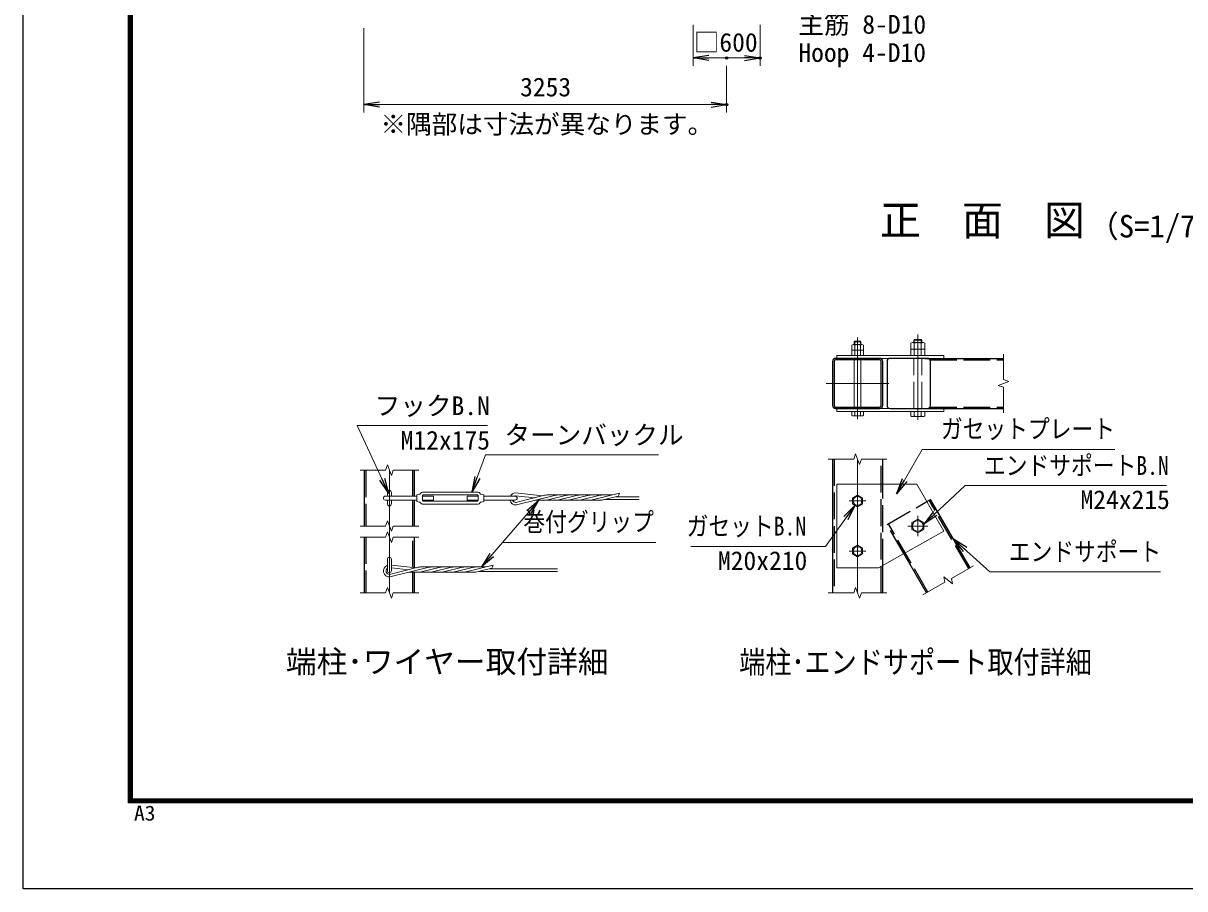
# Model space of a CAD drawing. Units: millimetres, scale not verified. Extents: x -14700 to 14700, y -10395 to 10395.
# Drawn here: x -14700 to -4282, y -10395 to -2631 of the extents above; entities that cross this region are included whole.
import ezdxf
from ezdxf.enums import TextEntityAlignment as Align

# ---------------------------------------------------------------- set-up
doc = ezdxf.new("R2010")
doc.units = ezdxf.units.MM
doc.header["$LTSCALE"] = 40
doc.header["$PDMODE"] = 32
doc.header["$PDSIZE"] = 20
doc.linetypes.add('DASHED', pattern=[7.5, 6, -1.5])
doc.linetypes.add('USER1', pattern=[50.8, 31.75, -6.35, 6.35, -6.35])
for name, color, linetype, lineweight in [('0-0_D-TTL-TXT', 7, 'Continuous', 13), ('0-1_D-STR1', 1, 'Continuous', 25), ('0-2_D-BMK', 2, 'USER1', 13), ('0-3_D-STR3', 3, 'Continuous', 13), ('0-5_D-STR-DIM', 7, 'Continuous', 13), ('0-8_D-STR-TXT', 7, 'Continuous', 13), ('0-C_D-TTL', 7, 'Continuous', 25)]:
    doc.layers.add(name, color=color, linetype=linetype, lineweight=lineweight)
doc.layers.add('0-6_0', color=7, linetype='Continuous')
doc.layers.add('0-7_Defpoints', color=8, linetype='Continuous')
doc.styles.add('ＭＳ ゴシック', font='')
doc.styles.get('ＭＳ ゴシック').set_extended_font_data('MS Gothic')

# ---------------------------------------------------------------- blocks, each defined once
blk = doc.blocks.new('_Open')
at = {"layer": '0-6_0'}
blk.add_line((-40, 6.67), (0, 0), dxfattribs=at)
blk.add_lwpolyline([(-40, -6.67), (0, 0), (-40, 0)], dxfattribs=at)

msp = doc.modelspace()

# ---------------------------------------------------------------- linework, layer by layer
at = {"layer": '0-1_D-STR1'}
for p, q in [((-7441.58, -5664.43), (-7441.58, -6060.43)), ((-7428.08, -5664.43), (-7428.08, -6060.43)), ((-7018.58, -5637.43), (-7414.58, -5637.43)), ((-7018.58, -5650.93), (-7414.58, -5650.93)), ((-7005.08, -6060.43), (-7005.08, -5664.43)), ((-6991.58, -6060.43), (-6991.58, -5664.43)), ((-6952.29, -5664.43), (-6952.29, -6060.43)), ((-6589.57, -5637.43), (-6925.29, -5637.43)), ((-6613.01, -5637.43), (-5907.73, -5637.43)), ((-6562.57, -6060.43), (-6562.57, -5664.43)), ((-7414.58, -6073.93), (-7018.58, -6073.93)), ((-7414.58, -6087.43), (-7018.58, -6087.43)), ((-6925.29, -6087.43), (-6589.57, -6087.43)), ((-6613.01, -6087.43), (-5907.73, -6087.43)), ((-7441.58, -6541.09), (-7441.58, -7741.09)), ((-6991.58, -6766.09), (-6991.58, -6541.09)), ((-11640.68, -6641.09), (-11640.68, -7141.09)), ((-11190.68, -6873.09), (-11190.68, -6641.09)), ((-11190.68, -7141.09), (-11190.68, -6909.09)), ((-6595.51, -6921.08), (-6562.57, -6902.06)), ((-6208.07, -7516.09), (-6562.57, -6902.06)), ((-11640.68, -7241.09), (-11640.68, -7741.09)), ((-11190.68, -7514.28), (-11190.68, -7241.09)), ((-6597.78, -7741.09), (-6801.73, -7387.84)), ((-6991.58, -7741.09), (-6991.58, -7494.93)), ((-11190.68, -7741.09), (-11190.68, -7556.08))]:
    msp.add_line(p, q, dxfattribs=at)
at = {"layer": '0-1_D-STR1', "linetype": 'DASHED'}
for p, q in [((-6566.19, -5650.93), (-5907.73, -5650.93)), ((-6566.19, -6073.93), (-5907.73, -6073.93)), ((-7428.08, -6541.09), (-7428.08, -7741.09)), ((-7005.08, -7741.09), (-7005.08, -6541.09)), ((-11627.18, -6641.09), (-11627.18, -7141.09)), ((-11204.18, -6873.09), (-11204.18, -6641.09)), ((-6991.58, -7494.93), (-6991.58, -6766.09)), ((-11204.18, -7141.09), (-11204.18, -6909.09)), ((-6952.29, -7127.06), (-6595.51, -6921.08)), ((-6219.76, -7522.84), (-6574.26, -6908.81)), ((-6801.73, -7387.84), (-6952.29, -7127.06)), ((-6586.09, -7734.34), (-6940.59, -7120.31)), ((-11627.18, -7241.09), (-11627.18, -7741.09)), ((-11204.18, -7512.88), (-11204.18, -7241.09)), ((-11204.18, -7741.09), (-11204.18, -7556.08))]:
    msp.add_line(p, q, dxfattribs=at)
at = {"layer": '0-1_D-STR1'}
for centre, radius, start, end in [((-7414.58, -5664.43), 27, 90, 180), ((-7414.58, -5664.43), 13.5, 90, 180), ((-7018.58, -5664.43), 27, 0, 90), ((-7018.58, -5664.43), 13.5, 0, 90), ((-6925.29, -5664.43), 27, 90, 180), ((-6589.57, -5664.43), 27, 0, 90), ((-7414.58, -6060.43), 27, 180, 270), ((-7414.58, -6060.43), 13.5, 180, 270), ((-7018.58, -6060.43), 13.5, 270, 0), ((-7018.58, -6060.43), 27, 270, 0), ((-6925.29, -6060.43), 27, 180, 270), ((-6589.57, -6060.43), 27, 270, 0)]:
    msp.add_arc(centre, radius, start, end, dxfattribs=at)
at = {"layer": '0-2_D-BMK'}
for p, q in [((-7216.58, -6182.59), (-7216.58, -5451.1)), ((-6676.58, -6188.94), (-6676.58, -5424.1)), ((-7497.83, -5862.43), (-6935.33, -5862.43)), ((-7216.58, -7741.09), (-7216.58, -6541.09)), ((-11415.68, -7741.09), (-11415.68, -6641.09)), ((-7141.58, -6916.09), (-7291.58, -6916.09)), ((-6676.58, -7051.09), (-6676.58, -7231.09)), ((-6766.58, -7141.09), (-6586.58, -7141.09)), ((-7141.58, -7366.09), (-7291.58, -7366.09))]:
    msp.add_line(p, q, dxfattribs=at)
at = {"layer": '0-3_D-STR3'}
for p, q in [((-7268.48, -5562.43), (-7268.48, -5518.63)), ((-7256.27, -5514.43), (-7177.64, -5514.43)), ((-7246.58, -5488.48), (-7242.52, -5484.43)), ((-7246.58, -5514.43), (-7246.58, -5488.48)), ((-7246.58, -5488.48), (-7186.58, -5488.48)), ((-7242.53, -5562.43), (-7242.53, -5518.63)), ((-7242.52, -5484.43), (-7190.64, -5484.43)), ((-7242.52, -5514.43), (-7242.52, -5484.43)), ((-7190.64, -5514.43), (-7190.64, -5484.43)), ((-7186.58, -5488.48), (-7190.64, -5484.43)), ((-7190.63, -5562.43), (-7190.63, -5518.63)), ((-7186.58, -5514.43), (-7186.58, -5488.48)), ((-7164.68, -5518.63), (-7164.68, -5562.43)), ((-6738.98, -5553.43), (-6738.98, -5502.43)), ((-6723.66, -5496.43), (-6627.13, -5496.43)), ((-6712.58, -5474.3), (-6707.71, -5469.43)), ((-6712.58, -5496.43), (-6712.58, -5474.3)), ((-6712.58, -5474.3), (-6640.58, -5474.3)), ((-6707.78, -5553.43), (-6707.78, -5502.43)), ((-6707.71, -5469.43), (-6645.45, -5469.43)), ((-6707.71, -5496.43), (-6707.71, -5469.43)), ((-6645.45, -5496.43), (-6645.45, -5469.43)), ((-6645.45, -5469.43), (-6640.58, -5474.3)), ((-6645.38, -5553.43), (-6645.38, -5502.43)), ((-6640.58, -5496.43), (-6640.58, -5474.3)), ((-6614.18, -5502.43), (-6614.18, -5553.43)), ((-7404.08, -5610.43), (-6444.08, -5610.43)), ((-7404.08, -5610.43), (-7404.08, -5637.43)), ((-7268.48, -5562.43), (-7164.68, -5562.43)), ((-7268.48, -5610.43), (-7268.48, -5566.63)), ((-7268.48, -5610.43), (-7164.68, -5610.43)), ((-7256.27, -5562.43), (-7177.64, -5562.43)), ((-7242.53, -5610.43), (-7242.53, -5566.63)), ((-7190.63, -5610.43), (-7190.63, -5566.63)), ((-7164.68, -5566.63), (-7164.68, -5610.43)), ((-6738.98, -5553.43), (-6614.18, -5553.43)), ((-6738.98, -5610.43), (-6738.98, -5559.43)), ((-6738.98, -5610.43), (-6614.18, -5610.43)), ((-6723.66, -5553.43), (-6627.13, -5553.43)), ((-6707.78, -5610.43), (-6707.78, -5559.43)), ((-6645.38, -5610.43), (-6645.38, -5559.43)), ((-6614.18, -5559.43), (-6614.18, -5610.43)), ((-6444.08, -5610.43), (-6444.08, -5637.43)), ((-7404.08, -5637.43), (-6444.08, -5637.43)), ((-7246.58, -6073.93), (-7246.58, -5650.93)), ((-7186.58, -6073.93), (-7186.58, -5650.93)), ((-7404.08, -6087.43), (-6444.08, -6087.43)), ((-7404.08, -6114.43), (-7404.08, -6087.43)), ((-7404.08, -6114.43), (-6444.08, -6114.43)), ((-7268.48, -6114.43), (-7164.68, -6114.43)), ((-7268.48, -6149.23), (-7268.48, -6114.43)), ((-7242.53, -6149.23), (-7242.53, -6114.43)), ((-7190.63, -6149.23), (-7190.63, -6114.43)), ((-7164.68, -6149.23), (-7164.68, -6114.43)), ((-6738.98, -6114.43), (-6614.18, -6114.43)), ((-6738.98, -6153.43), (-6738.98, -6114.43)), ((-6707.78, -6153.43), (-6707.78, -6114.43)), ((-6645.38, -6153.43), (-6645.38, -6114.43)), ((-6614.18, -6153.43), (-6614.18, -6114.43)), ((-6444.08, -6114.43), (-6444.08, -6087.43)), ((-7256.27, -6153.43), (-7177.64, -6153.43)), ((-6723.66, -6159.43), (-6627.13, -6159.43)), ((-6684.08, -6766.09), (-7404.08, -6766.09)), ((-7404.08, -6766.09), (-7404.08, -7516.09)), ((-11451.68, -6873.09), (-11169.69, -6873.09)), ((-11433.68, -6840.09), (-11433.68, -6873.09)), ((-11397.68, -6840.09), (-11397.68, -6873.09)), ((-11169.69, -6861.09), (-11146.29, -6856.07)), ((-11169.69, -6921.09), (-11169.69, -6861.09)), ((-11118.69, -6913.59), (-11118.69, -6868.59)), ((-11118.69, -6873.09), (-11019.69, -6873.09)), ((-11112.69, -6837.09), (-10626.69, -6837.09)), ((-11112.69, -6862.59), (-10626.69, -6862.59)), ((-10719.69, -6909.09), (-10719.69, -6873.09)), ((-10719.69, -6873.09), (-10620.69, -6873.09)), ((-10620.69, -6913.59), (-10620.69, -6868.59)), ((-10569.69, -6873.09), (-10287.69, -6873.09)), ((-10285.1, -6869.02), (-10112.08, -6886.98)), ((-10284.46, -6844.96), (-10043.48, -6869.97)), ((-10280.91, -6928.84), (-10023.91, -6865.12)), ((-10277.18, -6952.64), (-9924.19, -6865.12)), ((-9414.93, -6862.47), (-10002.25, -6862.47)), ((-9996.24, -6907.71), (-9824.47, -6865.12)), ((-9896.52, -6907.71), (-9724.76, -6865.12)), ((-9796.8, -6907.71), (-9625.03, -6865.12)), ((-9697.08, -6907.71), (-9525.31, -6865.12)), ((-9597.36, -6907.71), (-9351.91, -6846.84)), ((-9497.64, -6907.71), (-9363.6, -6874.47)), ((-11451.68, -6909.09), (-11169.69, -6909.09)), ((-11433.68, -6909.09), (-11433.68, -6942.09)), ((-11397.68, -6909.09), (-11397.68, -6942.09)), ((-11169.69, -6921.09), (-11146.29, -6926.1)), ((-11112.69, -6919.59), (-10626.69, -6919.59)), ((-11112.69, -6945.09), (-10626.69, -6945.09)), ((-10719.69, -6909.09), (-10620.69, -6909.09)), ((-10569.69, -6921.09), (-10593.09, -6926.1)), ((-10569.69, -6909.09), (-10287.69, -6909.09)), ((-9516.49, -6910.35), (-10106.63, -6910.35)), ((-9479.01, -6903.09), (-9175.68, -6903.09)), ((-9382.23, -6879.09), (-9175.68, -6879.09)), ((-11433.68, -7440.09), (-11433.68, -7542.09)), ((-11397.68, -7440.09), (-11397.68, -7542.09)), ((-11397.68, -7492.8), (-11177.11, -7515.69)), ((-10730.99, -7553.43), (-10485.54, -7492.57)), ((-11414.54, -7574.57), (-11157.54, -7510.84)), ((-11410.81, -7598.37), (-11057.82, -7510.84)), ((-11397.68, -7516.93), (-11245.71, -7532.7)), ((-10650.12, -7556.08), (-11240.26, -7556.08)), ((-10548.56, -7508.19), (-11135.88, -7508.19)), ((-11129.87, -7553.43), (-10958.1, -7510.84)), ((-11030.15, -7553.43), (-10858.38, -7510.84)), ((-10930.43, -7553.43), (-10758.66, -7510.84)), ((-10830.71, -7553.43), (-10658.94, -7510.84)), ((-10631.27, -7553.43), (-10497.23, -7520.19)), ((-10612.64, -7548.81), (-9909.31, -7548.81)), ((-10515.86, -7524.81), (-9909.31, -7524.81))]:
    msp.add_line(p, q, dxfattribs=at)
at = {"layer": '0-3_D-STR3', "linetype": 'DASHED'}
for p, q in [((-6712.58, -6087.43), (-6712.58, -5637.43)), ((-6640.58, -6087.43), (-6640.58, -5637.43))]:
    msp.add_line(p, q, dxfattribs=at)
at = {"layer": '0-3_D-STR3'}
for points in [[(-6684.08, -6766.09), (-6444.08, -7186.09), (-7029.08, -7516.09), (-7404.08, -7516.09)], [(-11118.69, -6909.09), (-11019.69, -6909.09), (-11019.69, -6873.09)], [(-10569.69, -6921.09), (-10569.69, -6861.09), (-10593.09, -6856.07)]]:
    msp.add_lwpolyline(points, dxfattribs=at)
for points in [[(-7171.63, -6890.14), (-7216.58, -6864.19), (-7261.53, -6890.14), (-7261.53, -6942.04), (-7216.58, -6967.99), (-7171.63, -6942.04)], [(-6730.62, -7172.29), (-6676.58, -7203.49), (-6622.54, -7172.29), (-6622.54, -7109.89), (-6676.58, -7078.69), (-6730.62, -7109.89)], [(-7171.63, -7340.14), (-7216.58, -7314.19), (-7261.53, -7340.14), (-7261.53, -7392.04), (-7216.58, -7417.99), (-7171.63, -7392.04)]]:
    msp.add_lwpolyline(points, close=True, dxfattribs=at)
for centre, radius in [((-7216.58, -6916.09), 39.31), ((-6676.58, -7141.09), 48.27), ((-7216.58, -7366.09), 39.31)]:
    msp.add_circle(centre, radius, dxfattribs=at)
for centre, radius, start, end in [((-7255.5, -5536.5), 22.09, 54.01973, 125.98027), ((-7216.58, -5596.69), 82.27, 71.61284, 108.38716), ((-7177.65, -5536.57), 22.14, 54.12648, 125.87352), ((-6723.38, -5519.7), 23.27, 47.91412, 132.08588), ((-6676.58, -5580.55), 84.12, 68.22895, 111.77105), ((-6629.78, -5519.12), 22.85, 46.94085, 133.05915), ((-7255.5, -5584.5), 22.09, 54.01973, 125.98027), ((-7216.58, -5644.69), 82.27, 71.61284, 108.38716), ((-7177.65, -5584.57), 22.14, 54.12648, 125.87352), ((-6723.38, -5576.7), 23.27, 47.91412, 132.08588), ((-6676.58, -5637.55), 84.12, 68.22895, 111.77105), ((-6629.78, -5576.12), 22.85, 46.94085, 133.05915), ((-7255.5, -6131.35), 22.09, 234.01973, 305.98027), ((-7216.58, -6071.16), 82.27, 251.61284, 288.38716), ((-7177.65, -6131.28), 22.14, 234.12648, 305.87352), ((-6723.38, -6136.15), 23.27, 227.91412, 312.08588), ((-6676.58, -6075.31), 84.12, 248.22895, 291.77105), ((-6629.78, -6136.73), 22.85, 226.94085, 313.05915), ((-11451.68, -6891.09), 18, 90, 270), ((-11415.68, -6840.09), 18, 0, 180), ((-11148.8, -6844.34), 12, 282.09925, 326.11888), ((-11112.69, -6868.59), 31.5, 90, 146.11888), ((-11112.69, -6868.59), 6, 90, 180), ((-10626.69, -6868.59), 31.5, 33.88112, 90), ((-10626.69, -6868.59), 6, 0, 90), ((-10590.58, -6844.34), 12, 213.88112, 257.90075), ((-10282.05, -6898.86), 54, 92.82496, 151.48944), ((-10282.05, -6898.86), 30, 95.82544, 120.77566), ((-10287.69, -6891.09), 18, 270, 90), ((-10002.25, -6952.47), 90, 90, 103.92636), ((-9902.53, -6952.47), 90, 90, 103.92636), ((-9802.81, -6952.47), 90, 90, 103.92636), ((-9703.09, -6952.47), 90, 90, 103.92636), ((-9603.37, -6952.47), 90, 90, 103.92636), ((-9503.66, -6952.47), 90, 90, 103.92636), ((-9553.71, -6777.7), 213.32, 333.02173, 341.08588), ((-11415.68, -6942.09), 18, 180, 0), ((-11148.8, -6937.84), 12, 33.88112, 77.90075), ((-11112.69, -6913.59), 31.5, 213.88112, 270), ((-11112.69, -6913.59), 6, 180, 270), ((-10626.69, -6913.59), 6, 270, 0), ((-10626.69, -6913.59), 31.5, 270, 326.11888), ((-10590.58, -6937.84), 12, 102.09925, 146.11888), ((-10282.05, -6898.86), 54, 191.63319, 275.17572), ((-10282.05, -6898.86), 30, 199.92759, 272.18972), ((-10017.9, -6820.35), 90, 270, 283.92645), ((-9918.18, -6820.35), 90, 270, 283.92645), ((-9818.46, -6820.35), 90, 270, 283.92645), ((-9718.74, -6820.35), 90, 270, 283.92645), ((-9619.02, -6820.35), 90, 270, 283.92645), ((-9519.31, -6820.35), 90, 270, 283.92645), ((-11415.68, -7544.59), 54, 109.47138, 275.17572), ((-11415.68, -7440.09), 18, 0, 180), ((-10687.34, -7423.42), 213.32, 333.02173, 341.08588), ((-11415.68, -7544.59), 30, 126.87024, 272.18972), ((-11415.68, -7542.09), 18, 180, 0), ((-11135.88, -7598.2), 90, 90, 103.92636), ((-11151.53, -7466.08), 90, 270, 283.92645), ((-11036.16, -7598.2), 90, 90, 103.92636), ((-11051.81, -7466.08), 90, 270, 283.92645), ((-10936.44, -7598.2), 90, 90, 103.92636), ((-10952.09, -7466.08), 90, 270, 283.92645), ((-10836.72, -7598.2), 90, 90, 103.92636), ((-10852.37, -7466.08), 90, 270, 283.92645), ((-10737, -7598.2), 90, 90, 103.92636), ((-10752.65, -7466.08), 90, 270, 283.92645), ((-10637.28, -7598.2), 90, 90, 103.92636), ((-10652.93, -7466.08), 90, 270, 283.92645)]:
    msp.add_arc(centre, radius, start, end, dxfattribs=at)
at = {"layer": '0-5_D-STR-DIM'}
for p, q in [((-11644.24, -2676.26), (-11644.24, -3431.6)), ((-8691.24, -2646.26), (-8691.24, -3012.77)), ((-8091.24, -2646.26), (-8091.24, -3012.77)), ((-8551.24, -2942.77), (-8231.24, -2942.77)), ((-8391.24, -3012.77), (-8391.24, -3431.6)), ((-11504.24, -3361.6), (-8531.24, -3361.6)), ((-5907.73, -5827.8), (-5907.73, -5599.93)), ((-5907.73, -5827.8), (-5860.15, -5845.11)), ((-5860.15, -5845.11), (-5955.3, -5879.74)), ((-5955.3, -5879.74), (-5907.73, -5897.06)), ((-5907.73, -6124.93), (-5907.73, -5897.06)), ((-7479.08, -6541.09), (-7251.21, -6541.09)), ((-7233.89, -6493.51), (-7251.21, -6541.09)), ((-7199.26, -6588.66), (-7233.89, -6493.51)), ((-7181.95, -6541.09), (-7199.26, -6588.66)), ((-7181.95, -6541.09), (-6954.08, -6541.09)), ((-11678.18, -6641.09), (-11450.31, -6641.09)), ((-11433, -6593.51), (-11450.31, -6641.09)), ((-11398.37, -6688.66), (-11433, -6593.51)), ((-11381.05, -6641.09), (-11398.37, -6688.66)), ((-11381.05, -6641.09), (-11153.18, -6641.09)), ((-11678.18, -7141.09), (-11450.31, -7141.09)), ((-11433, -7093.51), (-11450.31, -7141.09)), ((-11398.37, -7188.66), (-11433, -7093.51)), ((-11381.05, -7141.09), (-11398.37, -7188.66)), ((-11381.05, -7141.09), (-11153.18, -7141.09)), ((-11678.18, -7241.09), (-11450.31, -7241.09)), ((-11433, -7193.51), (-11450.31, -7241.09)), ((-11398.37, -7288.66), (-11433, -7193.51)), ((-11381.05, -7241.09), (-11398.37, -7288.66)), ((-11381.05, -7241.09), (-11153.18, -7241.09)), ((-6372.93, -7611.27), (-6175.59, -7497.34)), ((-6441.7, -7596.05), (-6432.91, -7645.9)), ((-6364.14, -7661.13), (-6441.7, -7596.05)), ((-11433, -7693.51), (-11450.31, -7741.09)), ((-11398.37, -7788.66), (-11433, -7693.51)), ((-7233.89, -7693.51), (-7251.21, -7741.09)), ((-7199.26, -7788.66), (-7233.89, -7693.51)), ((-6630.25, -7759.84), (-6432.91, -7645.9)), ((-6372.93, -7611.27), (-6364.14, -7661.13)), ((-11678.18, -7741.09), (-11450.31, -7741.09)), ((-11381.05, -7741.09), (-11398.37, -7788.66)), ((-11381.05, -7741.09), (-11153.18, -7741.09)), ((-7479.08, -7741.09), (-7251.21, -7741.09)), ((-7181.95, -7741.09), (-7199.26, -7788.66)), ((-7181.95, -7741.09), (-6954.08, -7741.09))]:
    msp.add_line(p, q, dxfattribs=at)
at = {"layer": '0-7_Defpoints'}
for p in [(-8391.24, -2942.77), (-8091.24, -2942.77), (-8391.24, -3361.6)]:
    msp.add_point(p, dxfattribs=at)
at = {"layer": '0-8_D-STR-TXT'}
msp.add_line((-10400.56, -7288.71), (-10588.45, -7506.68), dxfattribs=at)
for points in [[(-10535.39, -6238.76), (-11705, -6238.76), (-11424.26, -6846.35)], [(-4910.21, -6453.64), (-6636.79, -6453.64), (-6865.47, -6849.71)], [(-9000.84, -6502.24), (-10552.42, -6502.24), (-10675.56, -6835.21)], [(-4445.57, -6778), (-6252.99, -6778), (-6621.08, -7123.56)], [(-9025.75, -7288.71), (-10400.56, -7288.71), (-10075.7, -6911.87)], [(-8712.48, -7325.14), (-7504.68, -7325.14), (-7240.22, -6956.64)], [(-4500.3, -7551.06), (-6030.56, -7551.06), (-6355.01, -7260.32)]]:
    msp.add_lwpolyline(points, dxfattribs=at)
at = {"layer": '0-C_D-TTL', "color": 2}
msp.add_lwpolyline([(-14700, 10395), (14700, 10395), (14700, -10395), (-14700, -10395)], close=True, dxfattribs=at)
at = {"layer": '0-C_D-TTL'}
for points in [[(-13755, 9625), (13755, 9625), (13755, -9625), (-13755, -9625)], [(-13746.25, 9616.25), (13746.25, 9616.25), (13746.25, -9616.25), (-13746.25, -9616.25)], [(-13737.5, 9607.5), (13737.5, 9607.5), (13737.5, -9607.5), (-13737.5, -9607.5)], [(-13728.75, 9598.75), (13728.75, 9598.75), (13728.75, -9598.75), (-13728.75, -9598.75)], [(-13720, 9590), (13720, 9590), (13720, -9590), (-13720, -9590)]]:
    msp.add_lwpolyline(points, close=True, dxfattribs=at)

# ---------------------------------------------------------------- block references
at = {"layer": '0-5_D-STR-DIM', "xscale": 3.5, "yscale": 3.5, "rotation": 180}
for p in [(-8691.24, -2942.77), (-11644.24, -3361.6)]:
    msp.add_blockref('_Open', p, dxfattribs=at)
at = {"layer": '0-5_D-STR-DIM', "xscale": 3.5, "yscale": 3.5}
for p in [(-8091.24, -2942.77), (-8391.24, -3361.6)]:
    msp.add_blockref('_Open', p, dxfattribs=at)
at = {"layer": '0-8_D-STR-TXT', "xscale": 3.5, "yscale": 3.5}
for p, rotation in [((-11423.42, -6848.17), 294.79941), ((-10676.25, -6837.09), 249.70489), ((-6866.47, -6851.44), 240), ((-10074.39, -6910.35), 49.23711), ((-7239.05, -6955.01), 54.33436), ((-6622.54, -7124.93), 223.19207), ((-6356.5, -7258.99), 138.13613), ((-10589.76, -7508.2), 229.23711)]:
    msp.add_blockref('_Open', p, dxfattribs=dict(at, rotation=rotation))

# ---------------------------------------------------------------- texts
at = {"layer": '0-0_D-TTL-TXT', "style": 'ＭＳ ゴシック'}
for s, height, p in [('正\u3000面\u3000図', 269.5, (-7015.4, -4613.84)), ('（S=1/70）', 202.1, (-5149.3, -4613.67)), ('端柱･ワイヤー取付詳細', 202.1, (-12344.48, -8520.32))]:
    msp.add_text(s, height=height, dxfattribs=at).set_placement(p, align=Align.BOTTOM_LEFT)
at = {"layer": '0-0_D-TTL-TXT', "style": 'ＭＳ ゴシック', "width": 0.85}
msp.add_text('端柱･エンドサポート取付詳細', height=202.1, dxfattribs=at).set_placement((-8278.42, -8522.98), align=Align.BOTTOM_LEFT)
at = {"layer": '0-5_D-STR-DIM', "style": 'ＭＳ ゴシック'}
for s, p in [('□600', (-8685.76, -2937.28)), ('3253', (-10243.4, -3337.98))]:
    msp.add_text(s, height=168.3, dxfattribs=at).set_placement(p, align=Align.BOTTOM_LEFT)
at = {"layer": '0-8_D-STR-TXT', "style": 'ＭＳ ゴシック'}
for s, p in [('主筋 8-D10', (-7747.58, -2775.77)), ('Hoop 4-D10', (-7747.58, -3028.94)), ('※隅部は寸法が異なります。', (-11495.91, -3671.56)), ('フックB.N', (-11547.19, -6196.93)), ('ターンバックル', (-10383.96, -6458.64)), ('M12x175', (-11314.79, -6506.18)), ('M24x215', (-5217.33, -7039.31)), ('M20x210', (-8469.02, -7586.46))]:
    msp.add_text(s, height=168.3, dxfattribs=at).set_placement(p, align=Align.BOTTOM_LEFT)
at = {"layer": '0-8_D-STR-TXT', "style": 'ＭＳ ゴシック', "width": 0.85}
for s, p in [('ガセットプレート', (-6469.22, -6404.7)), ('エンドサポートB.N', (-6082.75, -6732.62)), ('巻付グリップ', (-10214.33, -7238)), ('ガセットB.N', (-8749.75, -7277.1)), ('エンドサポート', (-5860.32, -7505.68))]:
    msp.add_text(s, height=168.3, dxfattribs=at).set_placement(p, align=Align.BOTTOM_LEFT)
at = {"layer": '0-C_D-TTL', "style": 'ＭＳ ゴシック', "width": 1.05}
msp.add_text('A3', height=134.6, dxfattribs=at).set_placement((-13706.31, -9823.84), align=Align.BOTTOM_LEFT)

doc.saveas('drawing.dxf')
